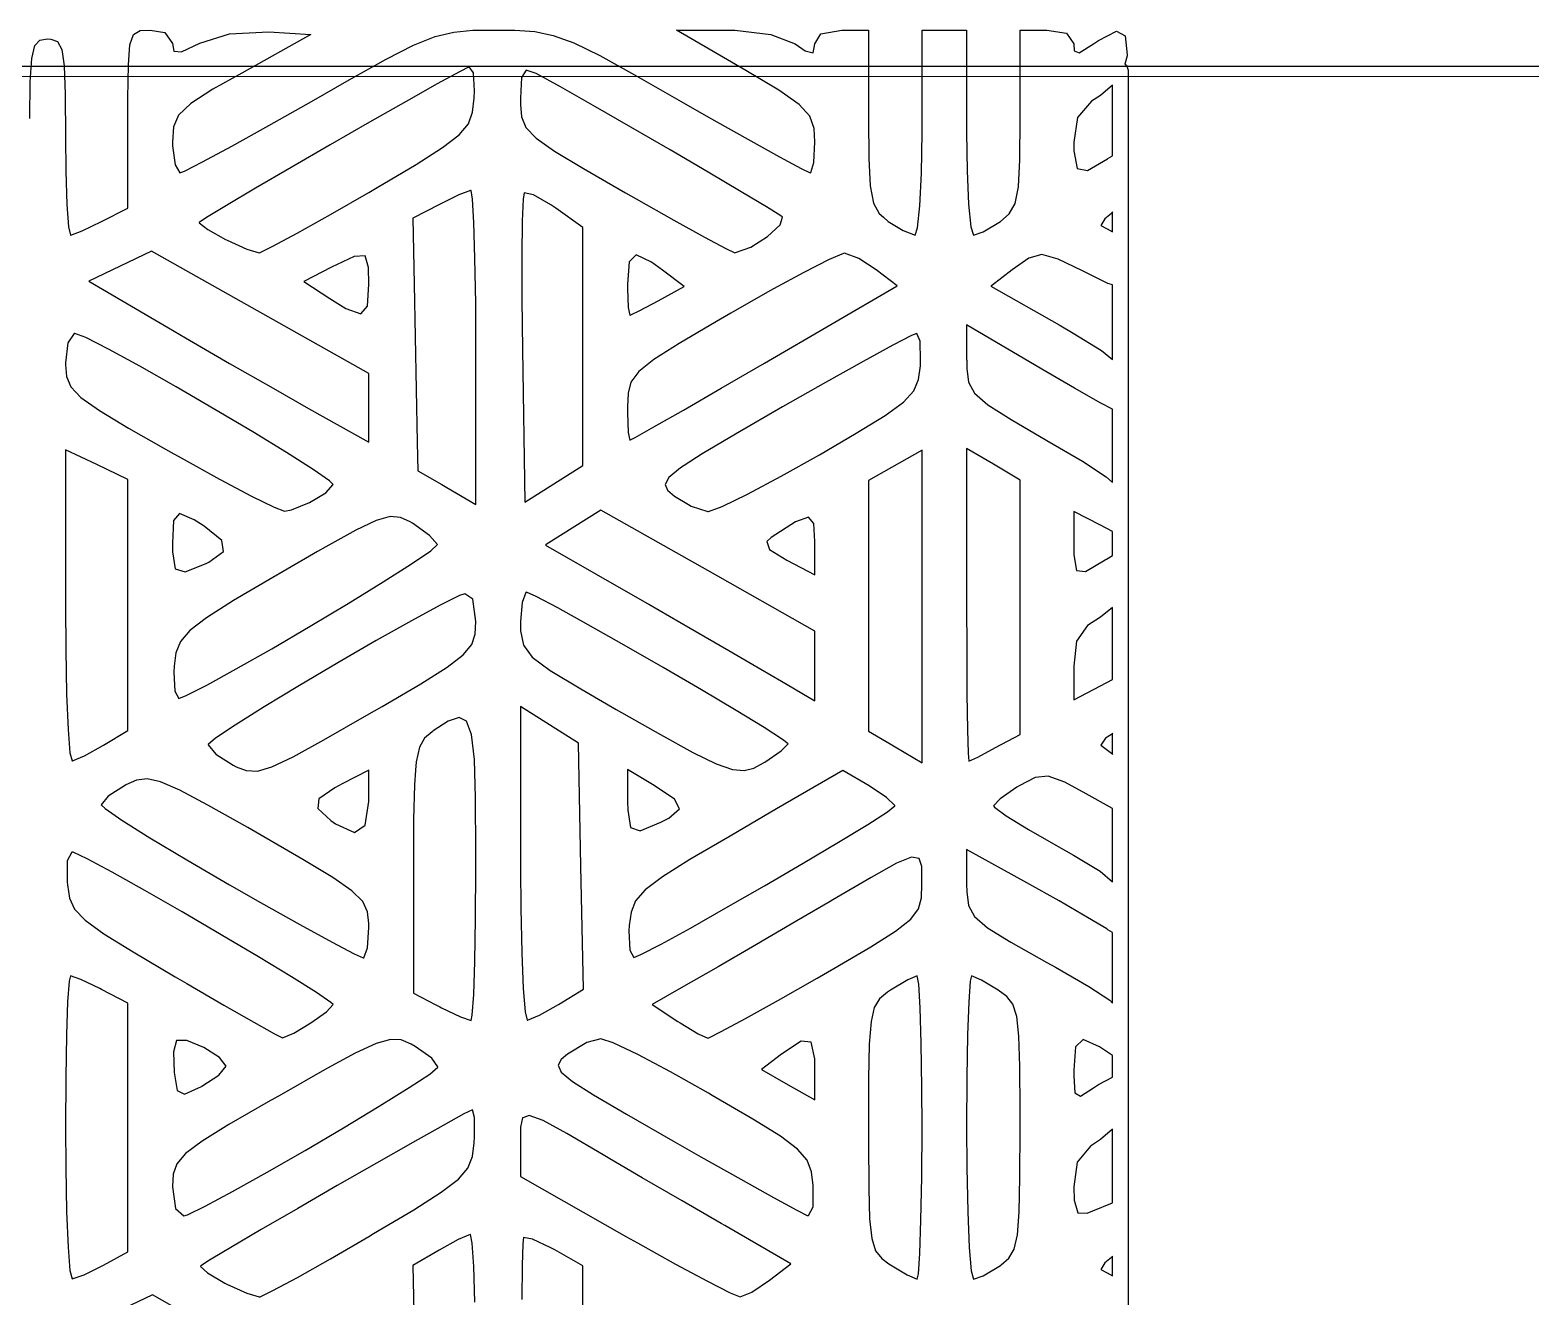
# Model space of a CAD drawing. Extents: x 19 to 403, y -177 to -75.
# Drawn here: x 211.84 to 226.22, y -93.5 to -81.36 of the extents above; entities that cross this region are included whole.
import ezdxf

# ---------------------------------------------------------------- set-up
doc = ezdxf.new("R2010")
doc.units = 0
doc.layers.add('BLACK', color=7, linetype='CONTINUOUS')

msp = doc.modelspace()

# ---------------------------------------------------------------- linework, layer by layer
at = {"layer": 'BLACK', "linetype": 'CONTINUOUS'}
for p, q in [((212.837, -81.4031), (212.899, -81.3666)), ((212.899, -81.3666), (212.996, -81.3613)), ((212.996, -81.3613), (213.136, -81.3864)), ((215.905, -81.3812), (216.09, -81.3642)), ((216.09, -81.3642), (216.312, -81.3613)), ((216.312, -81.3613), (216.492, -81.3629)), ((216.492, -81.3629), (216.682, -81.3758)), ((216.682, -81.3758), (216.86, -81.4125)), ((218.042, -81.3644), (218.515, -81.3629)), ((218.705, -81.7506), (218.042, -81.3644)), ((218.515, -81.3629), (218.599, -81.3641)), ((218.599, -81.3641), (218.945, -81.4045)), ((219.424, -81.3974), (219.624, -81.3613)), ((219.624, -81.3613), (219.881, -81.3613)), ((219.881, -81.3613), (219.881, -82.2117)), ((220.394, -82.3448), (220.394, -81.3613)), ((220.394, -81.3613), (220.821, -81.3613)), ((220.821, -81.3613), (220.821, -82.3448)), ((221.335, -82.2117), (221.335, -81.3613)), ((221.335, -81.3613), (221.591, -81.3613)), ((221.591, -81.3613), (221.778, -81.3904)), ((222.086, -81.4613), (222.257, -81.3738)), ((222.257, -81.3738), (222.34, -81.4168)), ((211.86, -81.633), (211.889, -81.5099)), ((211.889, -81.5099), (211.938, -81.4577)), ((211.938, -81.4577), (212.013, -81.4469)), ((212.013, -81.4469), (212.045, -81.448)), ((212.045, -81.448), (212.109, -81.4713)), ((212.109, -81.4713), (212.15, -81.5473)), ((212.787, -81.6951), (212.802, -81.5022)), ((212.802, -81.5022), (212.837, -81.4031)), ((213.136, -81.3864), (213.21, -81.4918)), ((213.21, -81.4918), (213.223, -81.5652)), ((213.295, -81.5693), (213.471, -81.4873)), ((213.471, -81.4873), (213.757, -81.3981)), ((213.757, -81.3981), (214.134, -81.3782)), ((214.536, -81.4041), (213.873, -81.7736)), ((214.134, -81.3782), (214.536, -81.4041)), ((215.258, -81.6404), (215.521, -81.5068)), ((215.521, -81.5068), (215.726, -81.4246)), ((215.726, -81.4246), (215.905, -81.3812)), ((216.86, -81.4125), (217.056, -81.4854)), ((217.056, -81.4854), (217.305, -81.6069)), ((218.945, -81.4045), (219.178, -81.4945)), ((219.178, -81.4945), (219.275, -81.5597)), ((219.352, -81.5798), (219.368, -81.4945)), ((219.368, -81.4945), (219.424, -81.3974)), ((221.778, -81.3904), (221.848, -81.4945)), ((221.848, -81.4945), (221.853, -81.5597)), ((221.901, -81.5798), (222.038, -81.4945)), ((222.038, -81.4945), (222.086, -81.4613)), ((222.34, -81.4168), (222.361, -81.5995)), ((211.846, -81.8566), (211.86, -81.633)), ((212.15, -81.5473), (212.172, -81.7057)), ((213.223, -81.5652), (213.295, -81.5693)), ((214.904, -81.8376), (215.258, -81.6404)), ((217.305, -81.6069), (217.637, -81.7895)), ((219.275, -81.5597), (219.352, -81.5798)), ((221.853, -81.5597), (221.901, -81.5798)), ((222.361, -81.6089), (222.338, -81.6901)), ((222.361, -81.5995), (222.361, -81.6089)), ((335.122, -81.8069), (211.139, -81.8087)), ((211.143, -81.7087), (335.122, -81.7069)), ((212.172, -81.7057), (212.182, -81.9759)), ((212.783, -82.0131), (212.787, -81.6951)), ((213.873, -81.7736), (213.598, -81.9295)), ((215.96, -81.7627), (215.747, -81.8787)), ((216.054, -81.7158), (215.96, -81.7627)), ((216.095, -81.7704), (216.054, -81.7158)), ((216.106, -81.9439), (216.095, -81.7704)), ((216.6, -81.7469), (216.555, -81.8158)), ((216.695, -81.7779), (216.6, -81.7469)), ((216.929, -81.907), (216.695, -81.7779)), ((217.637, -81.7895), (218.085, -82.0455)), ((219.021, -81.9393), (218.705, -81.7506)), ((222.338, -81.6901), (222.353, -81.6991)), ((222.353, -81.6991), (222.371, -81.7473)), ((222.371, -81.7473), (222.371, -120.098)), ((211.842, -82.2103), (211.846, -81.8566)), ((213.598, -81.9295), (213.384, -82.0663)), ((214.541, -82.0455), (214.904, -81.8376)), ((215.747, -81.8787), (215.451, -82.045)), ((216.102, -82.0139), (216.106, -81.9439)), ((216.549, -81.9439), (216.545, -82.0211)), ((216.555, -81.8158), (216.549, -81.9439)), ((217.242, -82.0842), (216.929, -81.907)), ((219.217, -82.0748), (219.021, -81.9393)), ((222.221, -81.8895), (222.104, -81.9892)), ((222.221, -82.5659), (222.221, -81.8895)), ((212.182, -81.9759), (212.184, -82.3876)), ((212.782, -82.2144), (212.783, -82.0131)), ((213.384, -82.0663), (213.268, -82.1769)), ((214.134, -82.2773), (214.541, -82.0455)), ((215.451, -82.045), (215.099, -82.2448)), ((216.086, -82.1499), (216.102, -82.0139)), ((216.545, -82.0211), (216.546, -82.0754)), ((216.546, -82.0754), (216.556, -82.1947)), ((217.603, -82.2913), (217.242, -82.0842)), ((218.085, -82.0455), (218.349, -82.1968)), ((219.32, -82.1869), (219.217, -82.0748)), ((222.02, -82.0435), (221.883, -82.201)), ((222.104, -81.9892), (222.02, -82.0435)), ((212.782, -83.0674), (212.782, -82.2144)), ((213.268, -82.1769), (213.22, -82.2904)), ((216.046, -82.26), (216.086, -82.1499)), ((216.556, -82.1947), (216.598, -82.2949)), ((218.349, -82.1968), (218.723, -82.4084)), ((219.361, -82.3052), (219.32, -82.1869)), ((219.881, -82.2117), (219.884, -82.5934)), ((221.332, -82.6047), (221.335, -82.2117)), ((221.883, -82.201), (221.848, -82.4352)), ((213.22, -82.2904), (213.21, -82.4364)), ((213.778, -82.4755), (214.134, -82.2773)), ((215.099, -82.2448), (214.722, -82.4613)), ((215.799, -82.4883), (215.958, -82.3656)), ((215.958, -82.3656), (216.046, -82.26)), ((216.598, -82.2949), (216.695, -82.397)), ((217.98, -82.5102), (217.603, -82.2913)), ((219.368, -82.4333), (219.361, -82.3052)), ((220.388, -82.732), (220.394, -82.3448)), ((220.821, -82.3448), (220.826, -82.7106)), ((212.184, -82.3876), (212.187, -82.714)), ((213.21, -82.4364), (213.21, -82.4703)), ((213.21, -82.4703), (213.234, -82.6546)), ((213.499, -82.6256), (213.778, -82.4755)), ((214.722, -82.4613), (214.348, -82.6777)), ((215.545, -82.6497), (215.799, -82.4883)), ((216.695, -82.397), (216.871, -82.5216)), ((216.871, -82.5216), (217.149, -82.6898)), ((218.344, -82.723), (217.98, -82.5102)), ((218.723, -82.4084), (219.027, -82.5773)), ((219.356, -82.6301), (219.368, -82.4333)), ((221.848, -82.4352), (221.849, -82.5208)), ((221.849, -82.5208), (221.882, -82.6887)), ((213.234, -82.6546), (213.281, -82.7297)), ((213.325, -82.7131), (213.499, -82.6256)), ((215.17, -82.8713), (215.545, -82.6497)), ((219.027, -82.5773), (219.235, -82.6892)), ((219.327, -82.7274), (219.356, -82.6301)), ((219.884, -82.5934), (219.897, -82.856)), ((221.318, -82.8633), (221.332, -82.6047)), ((221.979, -82.7091), (222.171, -82.5966)), ((222.171, -82.5966), (222.176, -82.593)), ((222.176, -82.593), (222.221, -82.5659)), ((212.187, -82.714), (212.197, -83.0323)), ((213.281, -82.7297), (213.325, -82.7131)), ((214.348, -82.6777), (214.006, -82.8773)), ((217.149, -82.6898), (217.553, -82.9221)), ((218.662, -82.9115), (218.344, -82.723)), ((219.235, -82.6892), (219.321, -82.7297)), ((219.321, -82.7297), (219.327, -82.7274)), ((220.374, -83.0475), (220.388, -82.732)), ((220.826, -82.7106), (220.84, -83.0313)), ((221.882, -82.6887), (221.979, -82.7091)), ((214.006, -82.8773), (213.726, -83.0431)), ((214.723, -83.1301), (215.091, -82.9172)), ((215.091, -82.9172), (215.17, -82.8713)), ((215.955, -82.9426), (215.769, -83.0324)), ((216.067, -82.9011), (215.955, -82.9426)), ((216.071, -82.9007), (216.067, -82.9011)), ((216.086, -82.9817), (216.071, -82.9007)), ((216.581, -82.922), (216.571, -82.984)), ((216.669, -82.9404), (216.581, -82.922)), ((216.836, -83.0362), (216.669, -82.9404)), ((217.553, -82.9221), (217.655, -82.9809)), ((218.904, -83.0577), (218.662, -82.9115)), ((219.897, -82.856), (219.928, -83.0195)), ((221.286, -83.0239), (221.318, -82.8633)), ((212.197, -83.0323), (212.212, -83.2486)), ((212.53, -83.1979), (212.782, -83.0674)), ((213.726, -83.0431), (213.536, -83.1585)), ((215.769, -83.0324), (215.514, -83.1641)), ((216.099, -83.2064), (216.086, -82.9817)), ((216.571, -82.984), (216.563, -83.1934)), ((216.883, -83.0683), (216.836, -83.0362)), ((217.144, -83.2545), (216.883, -83.0683)), ((217.655, -82.9809), (218.014, -83.184)), ((219.04, -83.1436), (218.904, -83.0577)), ((219.928, -83.0195), (219.983, -83.1204)), ((220.352, -83.2574), (220.374, -83.0475)), ((220.84, -83.0313), (220.862, -83.2485)), ((221.229, -83.1233), (221.286, -83.0239)), ((212.345, -83.2872), (212.53, -83.1979)), ((213.536, -83.1585), (213.467, -83.2067)), ((213.467, -83.2067), (213.467, -83.2097)), ((213.467, -83.2097), (213.548, -83.2719)), ((214.406, -83.3079), (214.723, -83.1301)), ((215.514, -83.1641), (215.527, -83.7987)), ((216.109, -83.5476), (216.099, -83.2064)), ((216.563, -83.1934), (216.559, -83.5225)), ((218.014, -83.184), (218.31, -83.3478)), ((218.913, -83.3392), (219.033, -83.2301)), ((219.033, -83.2301), (219.056, -83.156)), ((219.056, -83.156), (219.04, -83.1436)), ((219.983, -83.1204), (220.025, -83.156)), ((220.025, -83.156), (220.071, -83.1952)), ((220.071, -83.1952), (220.214, -83.2838)), ((220.981, -83.2944), (221.145, -83.1952)), ((221.145, -83.1952), (221.229, -83.1233)), ((222.146, -83.17), (222.108, -83.235)), ((222.108, -83.235), (222.211, -83.2886)), ((222.211, -83.1204), (222.146, -83.17)), ((222.221, -83.1056), (222.211, -83.1204)), ((222.221, -83.2971), (222.221, -83.1056)), ((212.212, -83.2486), (212.231, -83.3283)), ((212.231, -83.3283), (212.234, -83.3281)), ((212.234, -83.3281), (212.345, -83.2872)), ((213.548, -83.2719), (213.719, -83.3689)), ((213.719, -83.3689), (213.733, -83.376)), ((213.733, -83.376), (213.923, -83.4622)), ((214.172, -83.4344), (214.406, -83.3079)), ((217.144, -85.5351), (217.144, -83.2545)), ((218.31, -83.3478), (218.515, -83.457)), ((218.753, -83.4415), (218.913, -83.3392)), ((220.214, -83.2838), (220.327, -83.3283)), ((220.327, -83.3283), (220.352, -83.2574)), ((220.862, -83.2485), (220.888, -83.3283)), ((220.888, -83.3283), (220.981, -83.2944)), ((222.211, -83.2886), (222.221, -83.2971)), ((213.01, -83.4814), (212.408, -83.7686)), ((215.091, -84.6539), (213.01, -83.4814)), ((213.923, -83.4622), (214.04, -83.4957)), ((214.04, -83.4957), (214.049, -83.4934)), ((214.049, -83.4934), (214.172, -83.4344)), ((214.95, -83.5315), (214.734, -83.6357)), ((215.055, -83.5257), (214.95, -83.5315)), ((215.088, -83.6365), (215.055, -83.5257)), ((216.559, -83.5225), (216.559, -83.9424)), ((217.655, -83.5151), (217.588, -83.5825)), ((217.802, -83.5851), (217.655, -83.5151)), ((218.515, -83.457), (218.6, -83.496)), ((218.6, -83.496), (218.607, -83.4952)), ((218.607, -83.4952), (218.753, -83.4415)), ((219.64, -83.5032), (219.505, -83.5603)), ((219.652, -83.5013), (219.64, -83.5032)), ((219.788, -83.5512), (219.652, -83.5013)), ((221.543, -83.5138), (221.417, -83.5485)), ((221.7, -83.5569), (221.543, -83.5138)), ((214.734, -83.6357), (214.47, -83.772)), ((215.091, -83.7987), (215.088, -83.6365)), ((216.116, -83.9779), (216.109, -83.5476)), ((217.588, -83.5825), (217.572, -83.7987)), ((217.907, -83.6621), (217.802, -83.5851)), ((218.113, -83.821), (217.907, -83.6621)), ((219.505, -83.5603), (219.26, -83.6854)), ((219.954, -83.6585), (219.788, -83.5512)), ((220.156, -83.8138), (219.954, -83.6585)), ((221.259, -83.66), (221.059, -83.8138)), ((221.417, -83.5485), (221.259, -83.66)), ((221.933, -83.6704), (221.7, -83.5569)), ((222.176, -83.7899), (221.933, -83.6704)), ((212.408, -83.7686), (213.172, -84.2172)), ((214.47, -83.772), (214.717, -83.9344)), ((215.078, -84.009), (215.091, -83.7987)), ((215.527, -83.7987), (215.556, -85.3101)), ((217.572, -83.7987), (217.572, -83.8381)), ((218.885, -84.553), (220.156, -83.8138)), ((219.26, -83.6854), (219.011, -83.821)), ((221.059, -83.8138), (221.055, -83.8168)), ((221.055, -83.8168), (221.708, -84.1882)), ((222.221, -83.8023), (222.176, -83.7899)), ((222.221, -84.5191), (222.221, -83.8023)), ((214.717, -83.9344), (214.871, -84.0309)), ((216.559, -83.9424), (216.565, -84.4246)), ((217.572, -83.8381), (217.579, -84.0217)), ((217.688, -84.0489), (217.864, -83.9561)), ((217.864, -83.9561), (218.113, -83.821)), ((218.935, -83.8623), (218.562, -84.075)), ((219.011, -83.821), (218.935, -83.8623)), ((214.871, -84.0309), (215.015, -84.0825)), ((215.015, -84.0825), (215.078, -84.009)), ((216.118, -84.4052), (216.116, -83.9779)), ((217.579, -84.0217), (217.593, -84.0946)), ((217.593, -84.0946), (217.595, -84.094)), ((217.595, -84.094), (217.688, -84.0489)), ((218.562, -84.075), (218.423, -84.1561)), ((213.172, -84.2172), (213.334, -84.3114)), ((218.423, -84.1561), (218.065, -84.3667)), ((221.543, -84.6127), (220.821, -84.1867)), ((220.821, -84.1867), (220.821, -84.5208)), ((221.708, -84.1882), (221.844, -84.2661)), ((212.208, -84.361), (212.184, -84.5523)), ((212.266, -84.2702), (212.208, -84.361)), ((212.274, -84.2691), (212.266, -84.2702)), ((212.38, -84.31), (212.274, -84.2691)), ((212.597, -84.4209), (212.38, -84.31)), ((213.334, -84.3114), (213.757, -84.5564)), ((218.065, -84.3667), (217.825, -84.5194)), ((220.113, -84.3824), (219.829, -84.537)), ((220.292, -84.2896), (220.113, -84.3824)), ((220.343, -84.2691), (220.292, -84.2896)), ((220.376, -84.344), (220.343, -84.2691)), ((220.381, -84.5291), (220.376, -84.344)), ((221.844, -84.2661), (222.113, -84.4324)), ((212.896, -84.5844), (212.597, -84.4209)), ((216.118, -85.9097), (216.118, -84.4052)), ((216.565, -84.4246), (216.588, -85.8873)), ((217.825, -84.5194), (217.679, -84.6352)), ((219.829, -84.537), (219.468, -84.7391)), ((220.378, -84.579), (220.381, -84.5291)), ((220.821, -84.5208), (220.822, -84.5291)), ((220.822, -84.5291), (220.822, -84.6066)), ((222.113, -84.4324), (222.221, -84.5191)), ((212.184, -84.5523), (212.184, -84.5676)), ((212.184, -84.5676), (212.193, -84.6821)), ((212.193, -84.6821), (212.235, -84.7803)), ((213.246, -84.7828), (212.896, -84.5844)), ((213.757, -84.5564), (214.174, -84.7955)), ((215.091, -84.982), (215.091, -84.6539)), ((217.679, -84.6352), (217.604, -84.7353)), ((218.469, -84.7947), (218.885, -84.553)), ((220.359, -84.7114), (220.378, -84.579)), ((220.822, -84.6066), (220.839, -84.7365)), ((221.855, -84.7942), (221.543, -84.6127)), ((212.235, -84.7803), (212.332, -84.8822)), ((213.617, -84.9985), (213.246, -84.7828)), ((214.174, -84.7955), (214.514, -84.9879)), ((217.604, -84.7353), (217.576, -84.8408)), ((218.107, -85.0035), (218.469, -84.7947)), ((219.468, -84.7391), (219.056, -84.9746)), ((220.216, -84.9279), (220.314, -84.8203)), ((220.314, -84.8203), (220.359, -84.7114)), ((220.839, -84.7365), (220.897, -84.8434)), ((222.109, -84.9372), (221.855, -84.7942)), ((212.332, -84.8822), (212.509, -85.0074)), ((217.576, -84.8408), (217.572, -84.973)), ((220.041, -85.056), (220.216, -84.9279)), ((220.897, -84.8434), (221.024, -84.9543)), ((221.024, -84.9543), (221.247, -85.096)), ((222.221, -84.9958), (222.109, -84.9372)), ((212.509, -85.0074), (212.788, -85.1759)), ((213.979, -85.2139), (213.617, -84.9985)), ((214.514, -84.9879), (215.091, -85.3101)), ((215.091, -85.3101), (215.091, -84.982)), ((217.572, -84.973), (217.572, -85.0321)), ((217.572, -85.0321), (217.579, -85.2192)), ((217.824, -85.1653), (218.107, -85.0035)), ((219.056, -84.9746), (218.607, -85.2337)), ((219.764, -85.2266), (220.041, -85.056)), ((221.247, -85.096), (221.591, -85.2953)), ((222.221, -85.6981), (222.221, -84.9958)), ((212.788, -85.1759), (213.12, -85.3651)), ((214.303, -85.4116), (213.979, -85.2139)), ((217.579, -85.2192), (217.593, -85.2937)), ((217.645, -85.2662), (217.824, -85.1653)), ((218.607, -85.2337), (218.286, -85.4239)), ((219.41, -85.4324), (219.764, -85.2266)), ((212.184, -85.3836), (212.184, -86.8789)), ((212.483, -85.5264), (212.184, -85.3836)), ((213.12, -85.3651), (213.194, -85.4075)), ((215.556, -85.3101), (215.562, -85.5854)), ((217.593, -85.2937), (217.645, -85.2662)), ((220.394, -85.3888), (219.882, -85.6802)), ((220.394, -88.3838), (220.394, -85.3888)), ((221.078, -85.5228), (220.821, -85.3712)), ((220.821, -85.3712), (220.821, -86.8727)), ((221.591, -85.2953), (221.932, -85.4946)), ((212.782, -85.6691), (212.483, -85.5264)), ((213.194, -85.4075), (213.293, -85.4631)), ((213.293, -85.4631), (213.659, -85.665)), ((214.558, -85.5738), (214.303, -85.4116)), ((216.866, -85.7112), (217.144, -85.5351)), ((218.114, -85.5351), (218.079, -85.5581)), ((218.286, -85.4239), (218.114, -85.5351)), ((219.043, -85.639), (219.41, -85.4324)), ((221.335, -85.6743), (221.078, -85.5228)), ((221.932, -85.4946), (222.16, -85.6434)), ((212.782, -86.872), (212.782, -85.6691)), ((213.659, -85.665), (213.666, -85.6691)), ((213.666, -85.6691), (213.966, -85.8277)), ((214.715, -85.6831), (214.558, -85.5738)), ((214.749, -85.7186), (214.715, -85.6831)), ((215.562, -85.5854), (215.79, -85.7186)), ((217.966, -85.6509), (217.931, -85.7171)), ((218.079, -85.5581), (217.966, -85.6509)), ((218.722, -85.8094), (219.043, -85.639)), ((219.882, -85.6802), (219.881, -86.5826)), ((221.335, -88.1121), (221.335, -85.6743)), ((222.16, -85.6434), (222.221, -85.6981)), ((213.966, -85.8277), (214.184, -85.9358)), ((214.523, -85.8912), (214.681, -85.7971)), ((214.681, -85.7971), (214.749, -85.7186)), ((215.79, -85.7186), (215.84, -85.7476)), ((215.84, -85.7476), (216.118, -85.9097)), ((216.588, -85.8873), (216.866, -85.7112)), ((217.931, -85.7171), (217.955, -85.7712)), ((217.955, -85.7712), (218.022, -85.828)), ((218.022, -85.828), (218.155, -85.9097)), ((218.479, -85.9271), (218.722, -85.8094)), ((214.184, -85.9358), (214.284, -85.9737)), ((214.284, -85.9737), (214.351, -85.9608)), ((214.351, -85.9608), (214.523, -85.8912)), ((217.316, -85.962), (216.793, -86.2935)), ((218.342, -86.5428), (217.316, -85.962)), ((218.155, -85.9097), (218.182, -85.9263)), ((218.182, -85.9263), (218.341, -85.9758)), ((218.341, -85.9758), (218.347, -85.9754)), ((218.347, -85.9754), (218.479, -85.9271)), ((222.104, -86.1078), (221.848, -85.9751)), ((221.848, -85.9751), (221.848, -86.2767)), ((213.22, -86.0618), (213.21, -86.2789)), ((213.276, -85.9943), (213.22, -86.0618)), ((213.416, -86.0559), (213.276, -85.9943)), ((213.512, -86.1176), (213.416, -86.0559)), ((213.684, -86.255), (213.512, -86.1176)), ((215.163, -86.0622), (214.966, -86.1551)), ((215.297, -86.0251), (215.163, -86.0622)), ((215.396, -86.0333), (215.297, -86.0251)), ((215.487, -86.0764), (215.396, -86.0333)), ((215.509, -86.0895), (215.487, -86.0764)), ((215.672, -86.2063), (215.509, -86.0895)), ((219.181, -86.0764), (218.949, -86.2246)), ((219.306, -86.031), (219.181, -86.0764)), ((219.358, -86.0926), (219.306, -86.031)), ((219.368, -86.2653), (219.358, -86.0926)), ((222.221, -86.1681), (222.104, -86.1078)), ((213.699, -86.359), (213.684, -86.255)), ((214.966, -86.1551), (214.678, -86.3143)), ((215.749, -86.2935), (215.672, -86.2063)), ((218.949, -86.2246), (218.906, -86.2645)), ((218.906, -86.2645), (218.931, -86.3396)), ((222.221, -86.3987), (222.221, -86.1681)), ((213.21, -86.2789), (213.211, -86.3612)), ((213.211, -86.3612), (213.237, -86.5261)), ((213.558, -86.4605), (213.699, -86.359)), ((214.601, -86.359), (214.271, -86.5501)), ((214.678, -86.3143), (214.601, -86.359)), ((215.502, -86.4776), (215.686, -86.3524)), ((215.686, -86.3524), (215.749, -86.2935)), ((216.793, -86.2935), (216.786, -86.298)), ((216.786, -86.298), (217.756, -86.8555)), ((218.931, -86.3396), (219.099, -86.4435)), ((219.368, -86.278), (219.368, -86.2653)), ((219.368, -86.5826), (219.368, -86.278)), ((221.848, -86.2767), (221.849, -86.3917)), ((221.849, -86.3917), (221.874, -86.5421)), ((222.162, -86.4325), (222.221, -86.3987)), ((213.237, -86.5261), (213.33, -86.5555)), ((213.33, -86.5555), (213.531, -86.4738)), ((213.531, -86.4738), (213.558, -86.4605)), ((214.271, -86.5501), (214.173, -86.6072)), ((215.229, -86.6516), (215.502, -86.4776)), ((219.368, -87.1235), (218.342, -86.5428)), ((219.099, -86.4435), (219.368, -86.5826)), ((221.874, -86.5421), (221.962, -86.5513)), ((221.962, -86.5513), (222.15, -86.4401)), ((222.15, -86.4401), (222.162, -86.4325)), ((214.173, -86.6072), (213.795, -86.8306)), ((214.894, -86.8569), (215.229, -86.6516)), ((219.881, -86.5826), (219.881, -86.8804)), ((213.795, -86.8306), (213.537, -86.9938)), ((215.962, -86.7827), (215.776, -86.8743)), ((216.011, -86.7643), (215.962, -86.7827)), ((216.09, -86.818), (216.011, -86.7643)), ((216.118, -87.0293), (216.09, -86.818)), ((216.595, -86.7514), (216.56, -86.8483)), ((216.602, -86.7492), (216.595, -86.7514)), ((216.695, -86.7896), (216.602, -86.7492)), ((216.902, -86.8993), (216.695, -86.7896)), ((212.184, -86.8789), (212.186, -87.2987)), ((212.782, -88.0748), (212.782, -86.872)), ((214.529, -87.0759), (214.894, -86.8569)), ((215.776, -86.8743), (215.5, -87.0238)), ((216.56, -86.8483), (216.546, -87.0314)), ((217.194, -87.0611), (216.902, -86.8993)), ((217.756, -86.8555), (217.774, -86.8656)), ((217.774, -86.8656), (218.171, -87.0945)), ((219.881, -86.8804), (219.881, -87.7924)), ((220.821, -86.8727), (220.822, -87.2976)), ((222.221, -86.8958), (222.105, -86.9884)), ((222.221, -87.5869), (222.221, -86.8958)), ((213.375, -87.1177), (213.285, -87.2229)), ((213.537, -86.9938), (213.375, -87.1177)), ((214.161, -87.2913), (214.529, -87.0759)), ((215.5, -87.0238), (215.163, -87.2136)), ((216.112, -87.1512), (216.118, -87.0314)), ((216.118, -87.0314), (216.118, -87.0293)), ((216.546, -87.0314), (216.545, -87.0448)), ((216.545, -87.0448), (216.547, -87.121)), ((216.547, -87.121), (216.574, -87.2569)), ((217.54, -87.2577), (217.194, -87.0611)), ((218.171, -87.0945), (218.543, -87.3095)), ((219.368, -87.7924), (219.368, -87.1235)), ((221.981, -87.0701), (221.875, -87.2191)), ((222.105, -86.9884), (221.981, -87.0701)), ((213.285, -87.2229), (213.243, -87.33)), ((215.163, -87.2136), (214.796, -87.426)), ((215.996, -87.3507), (216.079, -87.2511)), ((216.079, -87.2511), (216.112, -87.1512)), ((216.574, -87.2569), (216.658, -87.3719)), ((217.912, -87.4719), (217.54, -87.2577)), ((221.875, -87.2191), (221.848, -87.457)), ((212.186, -87.2987), (212.195, -87.727)), ((213.243, -87.33), (213.226, -87.4596)), ((213.821, -87.4855), (214.161, -87.2913)), ((215.841, -87.4697), (215.996, -87.3507)), ((216.658, -87.3719), (216.831, -87.5001)), ((218.543, -87.3095), (218.849, -87.4868)), ((220.822, -87.2976), (220.825, -87.7271)), ((213.226, -87.4596), (213.223, -87.5159)), ((213.223, -87.5159), (213.231, -87.698)), ((213.538, -87.6409), (213.821, -87.4855)), ((214.796, -87.426), (214.428, -87.6435)), ((215.589, -87.6278), (215.841, -87.4697)), ((216.831, -87.5001), (217.123, -87.6754)), ((218.28, -87.6865), (217.912, -87.4719)), ((218.849, -87.4868), (219.047, -87.6027)), ((221.848, -87.457), (221.848, -87.7799)), ((213.231, -87.698), (213.269, -87.7672)), ((213.341, -87.7402), (213.538, -87.6409)), ((214.428, -87.6435), (214.09, -87.8483)), ((215.22, -87.8447), (215.589, -87.6278)), ((217.123, -87.6754), (217.464, -87.8731)), ((218.613, -87.8843), (218.28, -87.6865)), ((219.047, -87.6027), (219.368, -87.7924)), ((221.848, -87.7799), (222.104, -87.6472)), ((222.104, -87.6472), (222.221, -87.5869)), ((212.195, -87.727), (212.209, -88.0658)), ((213.269, -87.7672), (213.341, -87.7402)), ((215.074, -87.9289), (215.22, -87.8447)), ((216.823, -88.0201), (216.545, -87.8442)), ((216.545, -87.8442), (216.545, -89.3492)), ((219.881, -87.7924), (219.881, -88.0807)), ((220.825, -87.7271), (220.83, -88.0673)), ((214.09, -87.8483), (213.811, -88.0229)), ((214.66, -88.1662), (215.074, -87.9289)), ((215.851, -87.987), (215.709, -88.0797)), ((215.956, -87.9496), (215.851, -87.987)), ((216.029, -87.9859), (215.956, -87.9496)), ((216.076, -88.1143), (216.029, -87.9859)), ((217.464, -87.8731), (217.886, -88.1147)), ((218.882, -88.048), (218.613, -87.8843)), ((212.209, -88.0658), (212.227, -88.288)), ((212.547, -88.2167), (212.782, -88.0748)), ((213.811, -88.0229), (213.622, -88.1496)), ((215.698, -88.0873), (215.626, -88.1501)), ((215.709, -88.0797), (215.698, -88.0873)), ((216.103, -88.3534), (216.076, -88.1143)), ((217.101, -88.1959), (216.823, -88.0201)), ((217.886, -88.1147), (218.197, -88.285)), ((219.057, -88.1604), (218.882, -88.048)), ((219.881, -88.0807), (220.088, -88.2031)), ((220.83, -88.0673), (220.836, -88.2909)), ((221.099, -88.2397), (221.335, -88.1121)), ((222.211, -88.1133), (222.153, -88.1493)), ((222.212, -88.1121), (222.211, -88.1133)), ((222.221, -88.1002), (222.212, -88.1121)), ((222.221, -88.3042), (222.221, -88.1002)), ((212.365, -88.3179), (212.547, -88.2167)), ((213.622, -88.1496), (213.552, -88.2107)), ((213.552, -88.2107), (213.552, -88.2128)), ((213.552, -88.2128), (213.625, -88.3008)), ((214.366, -88.3275), (214.66, -88.1662)), ((215.576, -88.2361), (215.545, -88.3748)), ((215.626, -88.1501), (215.576, -88.2361)), ((217.125, -89.3756), (217.101, -88.1959)), ((218.886, -88.3781), (219.045, -88.2713)), ((219.045, -88.2713), (219.11, -88.2031)), ((219.11, -88.2031), (219.057, -88.1604)), ((220.088, -88.2031), (220.137, -88.2322)), ((220.137, -88.2322), (220.394, -88.3838)), ((220.93, -88.3295), (221.099, -88.2397)), ((222.153, -88.1493), (222.107, -88.2145)), ((222.107, -88.2145), (222.211, -88.2929)), ((212.227, -88.288), (212.248, -88.3663)), ((212.248, -88.3663), (212.25, -88.3661)), ((212.25, -88.3661), (212.365, -88.3179)), ((213.625, -88.3008), (213.791, -88.4079)), ((213.791, -88.4079), (213.819, -88.4221)), ((214.163, -88.4232), (214.366, -88.3275)), ((215.545, -88.3748), (215.539, -88.4553)), ((216.115, -88.7217), (216.103, -88.3534)), ((218.197, -88.285), (218.42, -88.3931)), ((218.42, -88.3931), (218.576, -88.448)), ((218.782, -88.4346), (218.876, -88.3845)), ((218.876, -88.3845), (218.886, -88.3781)), ((220.836, -88.2909), (220.843, -88.3707)), ((220.843, -88.3707), (220.844, -88.3705)), ((220.844, -88.3705), (220.93, -88.3295)), ((222.211, -88.2929), (222.221, -88.3042)), ((212.865, -88.5523), (212.764, -88.5972)), ((212.966, -88.5387), (212.865, -88.5523)), ((213.095, -88.5668), (212.966, -88.5387)), ((213.819, -88.4221), (213.917, -88.46)), ((213.917, -88.46), (214.023, -88.4639)), ((214.023, -88.4639), (214.163, -88.4232)), ((215.091, -88.4553), (214.835, -88.5879)), ((215.091, -88.7568), (215.091, -88.4553)), ((215.539, -88.4553), (215.528, -88.5958)), ((217.828, -88.6015), (217.572, -88.45)), ((217.572, -88.45), (217.572, -88.7542)), ((218.576, -88.448), (218.69, -88.4588)), ((218.69, -88.4588), (218.782, -88.4346)), ((219.636, -88.4572), (219, -88.8271)), ((219.887, -88.6052), (219.636, -88.4572)), ((221.478, -88.527), (221.325, -88.6071)), ((221.603, -88.5127), (221.478, -88.527)), ((221.762, -88.5714), (221.603, -88.5127)), ((212.594, -88.7054), (212.526, -88.7863)), ((212.758, -88.6007), (212.594, -88.7054)), ((212.764, -88.5972), (212.758, -88.6007)), ((213.28, -88.6472), (213.095, -88.5668)), ((213.55, -88.7902), (213.28, -88.6472)), ((214.767, -88.6242), (214.613, -88.7302)), ((214.835, -88.5879), (214.767, -88.6242)), ((215.528, -88.5958), (215.521, -88.9287)), ((218.023, -88.7331), (217.828, -88.6015)), ((220.055, -88.7168), (219.887, -88.6052)), ((221.304, -88.6198), (221.144, -88.7291)), ((221.325, -88.6071), (221.304, -88.6198)), ((221.967, -88.6815), (221.762, -88.5714)), ((222.221, -88.8237), (221.967, -88.6815)), ((212.526, -88.7863), (212.563, -88.8231)), ((212.563, -88.8231), (212.725, -88.9355)), ((213.932, -89.0063), (213.55, -88.7902)), ((214.613, -88.7302), (214.604, -88.8225)), ((214.604, -88.8225), (214.728, -88.9393)), ((215.058, -88.9818), (215.091, -88.7568)), ((216.118, -89.2377), (216.115, -88.7217)), ((217.572, -88.7542), (217.573, -88.8389)), ((217.573, -88.8389), (217.599, -89.0056)), ((217.968, -88.9151), (218.068, -88.8271)), ((218.068, -88.8271), (218.023, -88.7331)), ((219, -88.8271), (218.625, -89.0452)), ((220.134, -88.7937), (220.055, -88.7168)), ((220.064, -88.8541), (220.135, -88.7988)), ((220.135, -88.7988), (220.134, -88.7937)), ((221.144, -88.7291), (221.08, -88.7988)), ((221.08, -88.7988), (221.088, -88.8105)), ((221.088, -88.8105), (221.2, -88.8918)), ((222.221, -89.5251), (222.221, -88.8237)), ((212.725, -88.9355), (212.994, -89.105)), ((214.728, -88.9393), (214.771, -88.9706)), ((214.771, -88.9706), (214.954, -89.0518)), ((214.954, -89.0518), (215.058, -88.9818)), ((215.521, -88.9287), (215.519, -89.4031)), ((217.692, -89.0355), (217.892, -88.9539)), ((217.892, -88.9539), (217.968, -88.9151)), ((219.594, -89.1457), (219.874, -88.9755)), ((219.874, -88.9755), (220.064, -88.8541)), ((221.2, -88.8918), (221.416, -89.0248)), ((212.994, -89.105), (213.346, -89.3162)), ((214.047, -89.0722), (213.932, -89.0063)), ((214.46, -89.3102), (214.047, -89.0722)), ((217.599, -89.0056), (217.692, -89.0355)), ((218.555, -89.0864), (218.17, -89.3128)), ((218.625, -89.0452), (218.555, -89.0864)), ((221.416, -89.0248), (221.7, -89.1874)), ((212.245, -89.2402), (212.201, -89.3233)), ((212.258, -89.2417), (212.245, -89.2402)), ((212.392, -89.3053), (212.258, -89.2417)), ((216.118, -89.4004), (216.118, -89.2377)), ((219.254, -89.3474), (219.594, -89.1457)), ((221.399, -89.5355), (220.821, -89.2146)), ((220.821, -89.2146), (220.821, -89.5432)), ((221.7, -89.1874), (221.847, -89.2702)), ((221.847, -89.2702), (222.101, -89.4245)), ((212.201, -89.3233), (212.199, -89.5285)), ((212.631, -89.4336), (212.392, -89.3053)), ((213.346, -89.3162), (213.755, -89.5538)), ((214.746, -89.4837), (214.46, -89.3102)), ((215.519, -89.4031), (215.519, -90.5933)), ((216.115, -89.8775), (216.118, -89.4004)), ((216.545, -89.3492), (216.546, -89.4004)), ((216.546, -89.4004), (216.548, -89.7773)), ((217.148, -90.5554), (217.125, -89.3756)), ((218.17, -89.3128), (217.907, -89.4782)), ((218.885, -89.5633), (219.254, -89.3474)), ((220.149, -89.3479), (219.906, -89.4832)), ((220.294, -89.2885), (220.149, -89.3479)), ((220.367, -89.3005), (220.294, -89.2885)), ((220.391, -89.3794), (220.367, -89.3005)), ((220.393, -89.5208), (220.391, -89.3794)), ((222.101, -89.4245), (222.221, -89.5251)), ((212.199, -89.5285), (212.202, -89.5559)), ((212.202, -89.5559), (212.222, -89.6806)), ((212.944, -89.6092), (212.631, -89.4336)), ((213.755, -89.5538), (214.053, -89.7228)), ((214.93, -89.6123), (214.746, -89.4837)), ((217.907, -89.4782), (217.741, -89.6034)), ((218.514, -89.776), (218.885, -89.5633)), ((219.906, -89.4832), (219.539, -89.6989)), ((220.388, -89.6791), (220.393, -89.5471)), ((220.393, -89.5471), (220.393, -89.5208)), ((220.821, -89.5432), (220.822, -89.6226)), ((221.707, -89.7091), (221.399, -89.5355)), ((212.222, -89.6806), (212.271, -89.7863)), ((213.302, -89.8146), (212.944, -89.6092)), ((215.033, -89.7154), (214.93, -89.6123)), ((215.079, -89.8127), (215.033, -89.7154)), ((217.648, -89.7091), (217.605, -89.8159)), ((217.741, -89.6034), (217.648, -89.7091)), ((219.515, -89.7127), (219.193, -89.901)), ((219.539, -89.6989), (219.515, -89.7127)), ((220.36, -89.7843), (220.388, -89.6791)), ((220.822, -89.6226), (220.838, -89.752)), ((221.98, -89.867), (221.707, -89.7091)), ((212.271, -89.7863), (212.373, -89.8938)), ((213.675, -90.0326), (213.302, -89.8146)), ((214.053, -89.7228), (214.431, -89.9347)), ((215.091, -89.9237), (215.079, -89.8127)), ((216.548, -89.7773), (216.557, -90.2072)), ((217.605, -89.8159), (217.588, -89.9444)), ((218.174, -89.9684), (218.514, -89.776)), ((220.286, -89.8836), (220.36, -89.7843)), ((220.838, -89.752), (220.896, -89.8578)), ((220.896, -89.8578), (221.022, -89.9665)), ((212.373, -89.8938), (212.552, -90.0239)), ((214.431, -89.9347), (214.739, -90.1036)), ((215.078, -90.1583), (215.091, -89.963)), ((215.091, -89.963), (215.091, -89.9237)), ((216.108, -90.2888), (216.115, -89.8775)), ((217.588, -89.9444), (217.584, -89.9962)), ((217.584, -89.9962), (217.592, -90.1794)), ((217.893, -90.1231), (218.174, -89.9684)), ((219.193, -89.901), (218.809, -90.1249)), ((219.903, -90.148), (220.141, -89.9979)), ((220.141, -89.9979), (220.286, -89.8836)), ((221.022, -89.9665), (221.245, -90.1047)), ((222.164, -89.9775), (221.98, -89.867)), ((222.175, -89.9845), (222.164, -89.9775)), ((222.221, -90.0109), (222.175, -89.9845)), ((212.552, -90.0239), (212.832, -90.1976)), ((214.034, -90.2456), (213.675, -90.0326)), ((214.739, -90.1036), (214.95, -90.2153)), ((217.7, -90.2228), (217.893, -90.1231)), ((218.809, -90.1249), (218.439, -90.3388)), ((221.245, -90.1047), (221.59, -90.2988)), ((222.221, -90.688), (222.221, -90.0109)), ((212.832, -90.1976), (213.236, -90.4355)), ((214.349, -90.4363), (214.034, -90.2456)), ((214.95, -90.2153), (215.038, -90.2556)), ((215.038, -90.2556), (215.044, -90.2537)), ((215.044, -90.2537), (215.078, -90.1583)), ((216.097, -90.6066), (216.108, -90.2888)), ((216.557, -90.2072), (216.571, -90.5478)), ((217.592, -90.1794), (217.631, -90.2513)), ((217.631, -90.2513), (217.7, -90.2228)), ((219.549, -90.3548), (219.903, -90.148)), ((212.231, -90.4267), (212.218, -90.4778)), ((212.332, -90.4622), (212.231, -90.4267)), ((218.439, -90.3388), (218.063, -90.5554)), ((219.388, -90.4475), (219.549, -90.3548)), ((220.348, -90.4267), (220.257, -90.4657)), ((220.363, -90.5076), (220.348, -90.4267)), ((220.867, -90.4267), (220.855, -90.4778)), ((220.964, -90.4687), (220.867, -90.4267)), ((221.59, -90.2988), (221.673, -90.345)), ((221.673, -90.345), (221.992, -90.5279)), ((212.218, -90.4778), (212.205, -90.6743)), ((212.514, -90.5486), (212.332, -90.4622)), ((212.53, -90.5571), (212.514, -90.5486)), ((212.782, -90.6876), (212.53, -90.5571)), ((213.236, -90.4355), (213.348, -90.5007)), ((213.348, -90.5007), (213.703, -90.7064)), ((214.59, -90.5872), (214.349, -90.4363)), ((216.571, -90.5478), (216.589, -90.7718)), ((216.911, -90.7026), (217.148, -90.5554)), ((218.063, -90.5554), (217.809, -90.7017)), ((219.017, -90.6588), (219.388, -90.4475)), ((220.092, -90.5648), (220.063, -90.584)), ((220.257, -90.4657), (220.092, -90.5648)), ((220.376, -90.7317), (220.363, -90.5076)), ((220.855, -90.4778), (220.842, -90.6743)), ((221.124, -90.5648), (220.964, -90.4687)), ((221.208, -90.6256), (221.124, -90.5648)), ((221.992, -90.5279), (222.193, -90.6606)), ((212.205, -90.6743), (212.194, -90.9921)), ((212.782, -93.0724), (212.782, -90.6876)), ((213.703, -90.7064), (213.991, -90.8721)), ((214.728, -90.6811), (214.59, -90.5872)), ((214.685, -90.7707), (214.749, -90.7019)), ((214.749, -90.7019), (214.728, -90.6811)), ((215.519, -90.5933), (215.729, -90.7019)), ((215.729, -90.7019), (215.771, -90.7238)), ((216.083, -90.8031), (216.097, -90.6066)), ((216.729, -90.805), (216.911, -90.7026)), ((217.809, -90.7017), (218.054, -90.863)), ((218.702, -90.8353), (219.017, -90.6588)), ((219.987, -90.6458), (219.936, -90.7295)), ((220.063, -90.584), (219.987, -90.6458)), ((220.842, -90.6743), (220.831, -90.9921)), ((221.266, -90.6992), (221.208, -90.6256)), ((221.303, -90.8153), (221.266, -90.6992)), ((222.193, -90.6606), (222.221, -90.688)), ((214.537, -90.8764), (214.685, -90.7707)), ((215.771, -90.7238), (215.788, -90.7323)), ((215.788, -90.7323), (215.97, -90.8187)), ((215.97, -90.8187), (216.071, -90.8543)), ((216.071, -90.8543), (216.083, -90.8031)), ((216.589, -90.7718), (216.609, -90.852)), ((216.609, -90.852), (216.612, -90.8518)), ((216.612, -90.8518), (216.729, -90.805)), ((218.054, -90.863), (218.077, -90.878)), ((218.47, -90.9614), (218.702, -90.8353)), ((219.905, -90.8651), (219.888, -91.0822)), ((219.936, -90.7295), (219.905, -90.8651)), ((220.386, -91.0714), (220.376, -90.7317)), ((221.323, -91.0035), (221.303, -90.8153)), ((212.194, -90.9921), (212.186, -91.4034)), ((213.991, -90.8721), (214.187, -90.9825)), ((214.187, -90.9825), (214.263, -91.0219)), ((214.263, -91.0219), (214.372, -90.9751)), ((214.372, -90.9751), (214.537, -90.8764)), ((218.077, -90.878), (218.248, -90.9817)), ((218.248, -90.9817), (218.341, -91.0242)), ((218.351, -91.0214), (218.47, -90.9614)), ((220.831, -90.9921), (220.824, -91.4034)), ((221.332, -91.2936), (221.323, -91.0035)), ((213.247, -91.0455), (213.22, -91.1546)), ((213.348, -91.0457), (213.247, -91.0455)), ((213.51, -91.113), (213.348, -91.0457)), ((213.66, -91.2091), (213.51, -91.113)), ((215.162, -91.0751), (214.961, -91.1693)), ((215.3, -91.0358), (215.162, -91.0751)), ((215.402, -91.0414), (215.3, -91.0358)), ((215.497, -91.0816), (215.402, -91.0414)), ((215.536, -91.1035), (215.497, -91.0816)), ((215.694, -91.2142), (215.536, -91.1035)), ((217.181, -91.0667), (216.996, -91.1769)), ((217.315, -91.029), (217.181, -91.0667)), ((217.435, -91.07), (217.315, -91.029)), ((217.669, -91.1819), (217.435, -91.07)), ((218.341, -91.0242), (218.351, -91.0214)), ((219.236, -91.0527), (219.048, -91.1769)), ((219.332, -91.0638), (219.236, -91.0527)), ((219.366, -91.2228), (219.332, -91.0638)), ((219.888, -91.0822), (219.882, -91.4108)), ((220.392, -91.4988), (220.386, -91.0714)), ((221.865, -91.1067), (221.848, -91.3295)), ((221.938, -91.0375), (221.865, -91.1067)), ((222.094, -91.1065), (221.938, -91.0375)), ((222.171, -91.1584), (222.094, -91.1065)), ((213.22, -91.1546), (213.225, -91.3522)), ((213.655, -91.3771), (213.723, -91.2936)), ((213.723, -91.2936), (213.66, -91.2091)), ((214.732, -91.2936), (214.667, -91.3285)), ((214.961, -91.1693), (214.732, -91.2936)), ((215.754, -91.2987), (215.694, -91.2142)), ((216.934, -91.2295), (216.905, -91.2836)), ((216.905, -91.2836), (216.912, -91.2987)), ((216.996, -91.1769), (216.934, -91.2295)), ((217.984, -91.348), (217.669, -91.1819)), ((219.048, -91.1769), (218.857, -91.3246)), ((219.368, -91.3207), (219.366, -91.2228)), ((221.335, -91.7155), (221.332, -91.2936)), ((222.221, -91.1892), (222.171, -91.1584)), ((222.221, -91.3984), (222.221, -91.1892)), ((212.186, -91.4034), (212.184, -91.8805)), ((213.225, -91.3522), (213.225, -91.3533)), ((213.225, -91.3533), (213.254, -91.5265)), ((213.492, -91.4837), (213.655, -91.3771)), ((214.667, -91.3285), (214.254, -91.5629)), ((215.478, -91.4984), (215.675, -91.368)), ((215.675, -91.368), (215.754, -91.3025)), ((215.754, -91.3025), (215.754, -91.2987)), ((216.912, -91.2987), (216.935, -91.3483)), ((216.935, -91.3483), (217.043, -91.4384)), ((217.043, -91.4384), (217.245, -91.5687)), ((218.348, -91.5519), (217.984, -91.348)), ((218.857, -91.3246), (219.112, -91.4703)), ((219.368, -91.616), (219.368, -91.3207)), ((219.882, -91.4108), (219.881, -91.616)), ((220.824, -91.4034), (220.821, -91.8805)), ((221.848, -91.3295), (221.848, -91.3837)), ((221.848, -91.3837), (221.859, -91.549)), ((222.086, -91.4673), (222.221, -91.3984)), ((213.254, -91.5265), (213.324, -91.5614)), ((213.324, -91.5614), (213.488, -91.4859)), ((213.488, -91.4859), (213.492, -91.4837)), ((214.254, -91.5629), (214.126, -91.6356)), ((215.192, -91.6758), (215.478, -91.4984)), ((217.245, -91.5687), (217.56, -91.7539)), ((218.384, -91.5724), (218.348, -91.5519)), ((218.773, -91.7989), (218.384, -91.5724)), ((219.112, -91.4703), (219.368, -91.616)), ((220.394, -91.8805), (220.392, -91.4988)), ((221.859, -91.549), (221.912, -91.5783)), ((221.912, -91.5783), (222.038, -91.5005)), ((222.038, -91.5005), (222.086, -91.4673)), ((214.126, -91.6356), (213.751, -91.853)), ((214.85, -91.882), (215.192, -91.6758)), ((216.085, -91.7095), (216.003, -91.7501)), ((216.106, -91.7847), (216.085, -91.7095)), ((216.085, -91.7095), (216.085, -91.7095)), ((219.881, -91.616), (219.881, -91.8805)), ((221.335, -91.8855), (221.335, -91.7155)), ((213.751, -91.853), (213.495, -92.0116)), ((215.803, -91.8601), (215.514, -92.0226)), ((216.003, -91.7501), (215.803, -91.8601)), ((216.106, -91.971), (216.106, -91.7847)), ((216.566, -91.7883), (216.547, -91.8768)), ((216.577, -91.7847), (216.566, -91.7883)), ((216.63, -91.766), (216.577, -91.7847)), ((216.763, -91.8144), (216.63, -91.766)), ((216.99, -91.9381), (216.763, -91.8144)), ((217.56, -91.7539), (218.006, -92.0088)), ((219.037, -91.9633), (218.773, -91.7989)), ((212.184, -91.8805), (212.186, -92.2627)), ((213.495, -92.0116), (213.336, -92.1308)), ((214.48, -92.0991), (214.85, -91.882)), ((216.102, -92.0273), (216.106, -91.971)), ((216.547, -91.8768), (216.546, -92.0272)), ((217.337, -92.1414), (216.99, -91.9381)), ((218.006, -92.0088), (218.273, -92.1602)), ((219.202, -92.0877), (219.037, -91.9633)), ((219.881, -91.8805), (219.881, -92.0424)), ((220.391, -92.3576), (220.394, -91.8805)), ((220.821, -91.8805), (220.824, -92.2623)), ((221.333, -92.3582), (221.335, -91.8855)), ((222.104, -91.9952), (222.008, -92.0581)), ((222.221, -91.8955), (222.104, -91.9952)), ((222.221, -92.603), (222.221, -91.8955)), ((213.336, -92.1308), (213.251, -92.23)), ((214.116, -92.3091), (214.48, -92.0991)), ((215.514, -92.0226), (215.166, -92.2206)), ((216.084, -92.1597), (216.102, -92.0273)), ((216.546, -92.0272), (216.547, -92.3509)), ((217.401, -92.179), (217.337, -92.1414)), ((219.294, -92.1942), (219.202, -92.0877)), ((219.881, -92.0424), (219.883, -92.4348)), ((222.008, -92.0581), (221.88, -92.2139)), ((212.186, -92.2627), (212.195, -92.6894)), ((213.251, -92.23), (213.216, -92.3289)), ((215.166, -92.2206), (214.788, -92.4372)), ((215.95, -92.3752), (216.042, -92.2685)), ((216.042, -92.2685), (216.084, -92.1597)), ((217.712, -92.3615), (217.401, -92.179)), ((218.273, -92.1602), (218.656, -92.3759)), ((219.335, -92.305), (219.294, -92.1942)), ((220.824, -92.2623), (220.833, -92.6897)), ((221.88, -92.2139), (221.848, -92.4504)), ((213.216, -92.3289), (213.21, -92.4468)), ((213.21, -92.4468), (213.21, -92.4496)), ((213.786, -92.494), (214.116, -92.3091)), ((214.788, -92.4372), (214.41, -92.6555)), ((215.785, -92.5012), (215.95, -92.3752)), ((216.547, -92.3509), (217.562, -92.9282)), ((218.094, -92.5839), (217.712, -92.3615)), ((218.656, -92.3759), (218.971, -92.5517)), ((219.352, -92.4348), (219.335, -92.305)), ((219.35, -92.641), (219.352, -92.4348)), ((219.883, -92.4348), (219.883, -92.4654)), ((220.384, -92.769), (220.391, -92.3576)), ((221.326, -92.6895), (221.333, -92.3582)), ((213.21, -92.4496), (213.239, -92.6568)), ((213.522, -92.6357), (213.786, -92.494)), ((215.522, -92.6678), (215.785, -92.5012)), ((218.469, -92.801), (218.094, -92.5839)), ((218.971, -92.5517), (219.193, -92.6726)), ((219.883, -92.4654), (219.892, -92.7564)), ((221.848, -92.4504), (221.852, -92.5754)), ((221.852, -92.5754), (221.888, -92.6996)), ((212.195, -92.6894), (212.209, -93.0282)), ((213.239, -92.6568), (213.317, -92.7281)), ((213.317, -92.7281), (213.354, -92.7164)), ((213.354, -92.7164), (213.522, -92.6357)), ((214.41, -92.6555), (214.061, -92.8586)), ((215.138, -92.8964), (215.522, -92.6678)), ((219.193, -92.6726), (219.293, -92.7234)), ((219.293, -92.7234), (219.307, -92.7248)), ((219.307, -92.7248), (219.35, -92.641)), ((220.833, -92.6897), (220.847, -93.0294)), ((221.309, -92.9091), (221.326, -92.6895)), ((221.888, -92.6996), (221.976, -92.7021)), ((221.976, -92.7021), (222.031, -92.6797)), ((222.031, -92.6797), (222.221, -92.603)), ((214.061, -92.8586), (213.769, -93.0296)), ((218.504, -92.821), (218.469, -92.801)), ((219.137, -93.186), (218.504, -92.821)), ((219.892, -92.7564), (219.913, -92.9452)), ((220.374, -93.0868), (220.384, -92.769)), ((214.723, -93.1379), (215.091, -92.9239)), ((215.091, -92.9239), (215.138, -92.8964)), ((215.949, -92.9545), (215.765, -93.0548)), ((216.062, -92.9073), (215.949, -92.9545)), ((216.067, -92.9068), (216.062, -92.9073)), ((216.083, -92.9878), (216.067, -92.9068)), ((216.097, -93.2125), (216.083, -92.9878)), ((216.567, -92.9953), (216.56, -93.2028)), ((216.574, -92.9347), (216.567, -92.9953)), ((216.662, -92.9505), (216.574, -92.9347)), ((216.836, -93.0322), (216.662, -92.9505)), ((217.562, -92.9282), (217.666, -92.9872)), ((217.666, -92.9872), (218.032, -93.1903)), ((219.913, -92.9452), (219.949, -93.0615)), ((221.277, -93.0468), (221.309, -92.9091)), ((212.209, -93.0282), (212.227, -93.2513)), ((212.547, -93.2), (212.782, -93.0724)), ((213.566, -93.1515), (213.48, -93.2075)), ((213.698, -93.0724), (213.566, -93.1515)), ((213.769, -93.0296), (213.698, -93.0724)), ((214.407, -93.3164), (214.723, -93.1379)), ((215.765, -93.0548), (215.515, -93.2029)), ((216.875, -93.0538), (216.836, -93.0322)), ((217.143, -93.2061), (216.875, -93.0538)), ((219.949, -93.0615), (220.008, -93.1353)), ((220.008, -93.1353), (220.077, -93.186)), ((220.36, -93.2832), (220.374, -93.0868)), ((220.847, -93.0294), (220.866, -93.2535)), ((221.153, -93.195), (221.227, -93.1322)), ((221.227, -93.1322), (221.277, -93.0468)), ((222.211, -93.1264), (222.146, -93.176)), ((222.221, -93.1138), (222.211, -93.1264)), ((222.221, -93.3031), (222.221, -93.1138)), ((212.227, -93.2513), (212.248, -93.331)), ((212.248, -93.331), (212.363, -93.2909)), ((212.363, -93.2909), (212.547, -93.2)), ((213.48, -93.2075), (213.478, -93.212)), ((213.478, -93.212), (213.545, -93.2741)), ((213.545, -93.2741), (213.711, -93.3709)), ((215.515, -93.2029), (215.527, -93.8048)), ((216.109, -93.5536), (216.097, -93.2125)), ((216.56, -93.2028), (216.557, -93.5303)), ((217.143, -94.3737), (217.143, -93.2061)), ((218.032, -93.1903), (218.337, -93.3545)), ((218.931, -93.3438), (219.137, -93.186)), ((220.077, -93.186), (220.092, -93.1963)), ((220.092, -93.1963), (220.251, -93.2923)), ((220.251, -93.2923), (220.348, -93.3344)), ((220.348, -93.3344), (220.36, -93.2832)), ((220.866, -93.2535), (220.888, -93.3344)), ((220.888, -93.3344), (220.981, -93.3004)), ((220.981, -93.3004), (221.145, -93.2013)), ((221.145, -93.2013), (221.153, -93.195)), ((222.146, -93.176), (222.108, -93.241)), ((222.108, -93.241), (222.211, -93.2947)), ((222.211, -93.2947), (222.221, -93.3031)), ((212.248, -93.331), (212.248, -93.331)), ((213.711, -93.3709), (213.732, -93.3815)), ((213.732, -93.3815), (213.923, -93.4689)), ((214.049, -93.5019), (214.173, -93.4431)), ((214.173, -93.4431), (214.407, -93.3164)), ((218.337, -93.3545), (218.554, -93.4641)), ((218.762, -93.4572), (218.931, -93.3438)), ((213.018, -93.4836), (212.408, -93.7747)), ((214.052, -94.0718), (213.018, -93.4836)), ((213.923, -93.4689), (214.04, -93.5041)), ((214.04, -93.5041), (214.049, -93.5019)), ((218.554, -93.4641), (218.652, -93.5035)), ((218.652, -93.5035), (218.762, -93.4572))]:
    msp.add_line(p, q, dxfattribs=at)

doc.saveas('drawing.dxf')
